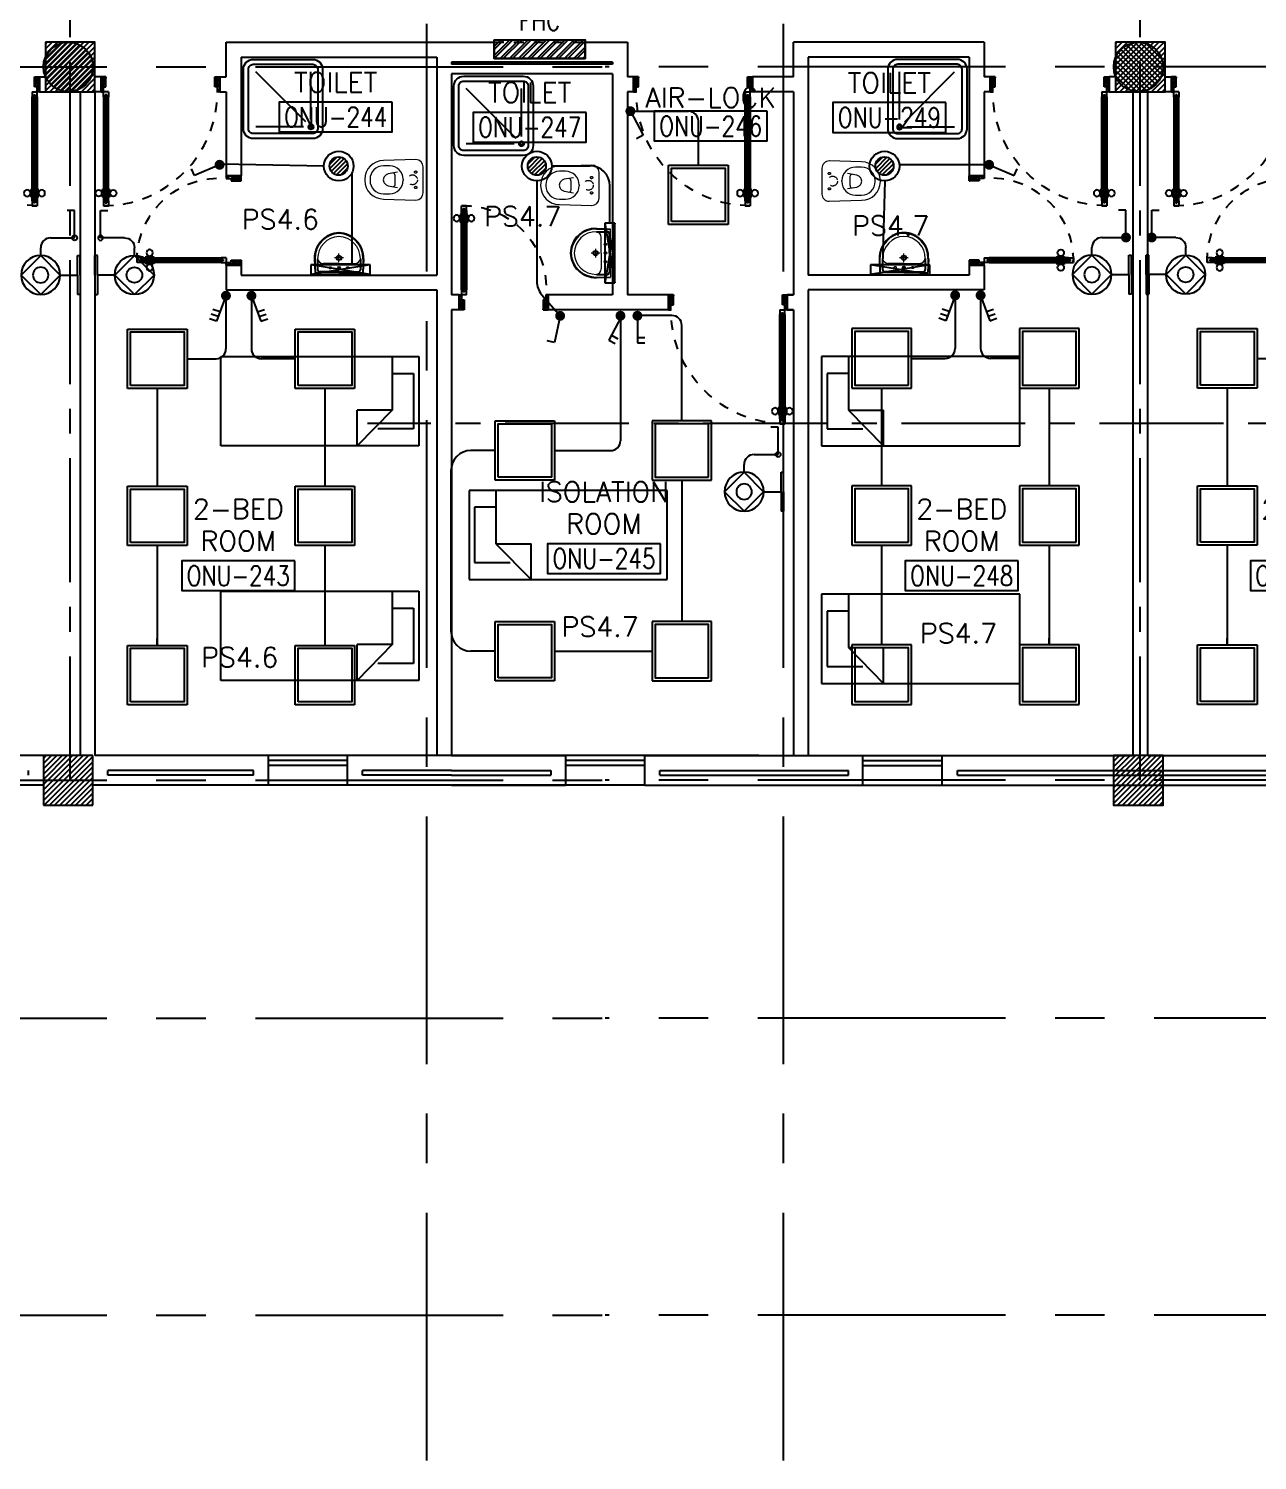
# Model space of a CAD drawing. Extents: x 0 to 92.9, y -1.3 to 78.2.
# Drawn here: x 18.38 to 30.79, y -1.33 to 13.13 of the extents above; entities that cross this region are included whole.
import ezdxf
from ezdxf.enums import TextEntityAlignment as Align

# ---------------------------------------------------------------- set-up
doc = ezdxf.new("R2010")
doc.units = 0
doc.header["$MEASUREMENT"] = 0
for name, pattern in [('CENTER', [2, 1.25, -0.25, 0.25, -0.25]), ('CENTERX2', [4, 2.5, -0.5, 0.5, -0.5]), ('DASHED', [0.75, 0.5, -0.25]), ('HIDDEN', [0.375, 0.25, -0.125]), ('HIDDEN2', [0.1875, 0.125, -0.0625])]:
    doc.linetypes.add(name, pattern=pattern)
doc.layers.get('0').update_dxf_attribs({"color": 11, "linetype": 'CONTINUOUS'})
for name, color, linetype in [('AXES', 11, 'CENTERX2'), ('AXES1', 11, 'CENTER'), ('COL', 11, 'CONTINUOUS'), ('DOOR', 11, 'CONTINUOUS'), ('E-CLINE', 2, 'CONTINUOUS'), ('E-LEGEND', 3, 'CONTINUOUS'), ('E-LITE', 4, 'CONTINUOUS'), ('E-SWITCH', 4, 'CONTINUOUS'), ('E-SWITCHS', 4, 'CONTINUOUS'), ('E-TEXT', 4, 'CONTINUOUS'), ('FHC', 11, 'CONTINUOUS'), ('FIX', 11, 'CONTINUOUS'), ('FUR', 11, 'CONTINUOUS'), ('HAT', 11, 'CONTINUOUS'), ('INSUL', 11, 'CONTINUOUS'), ('RM-BOX', 11, 'CONTINUOUS'), ('RM-NAME', 11, 'CONTINUOUS'), ('RM-NO', 11, 'CONTINUOUS'), ('WALL', 11, 'CONTINUOUS'), ('WIN', 11, 'CONTINUOUS')]:
    doc.layers.add(name, color=color, linetype=linetype)
doc.styles.add('ROMANS', font='ROMANS.shx', dxfattribs={"width": 0.6})

# ---------------------------------------------------------------- blocks, each defined once
blk = doc.blocks.new('1G1W')
for p, q in [((0, 0), (0.55, 0)), ((0.55, 0), (0.55, -0.15))]:
    blk.add_line(p, q)
at = {"const_width": 0.1}
blk.add_lwpolyline([(-0.05, 0, 1), (0.05, 0, 1)], format="xyb", close=True, dxfattribs=at)
blk = doc.blocks.new('L42')
at = {"layer": 'E-LITE'}
for p, q in [((0.3, 0.3), (-0.3, 0.3)), ((-0.3, 0.3), (-0.3, -0.3)), ((0.3, -0.3), (0.3, 0.3)), ((-0.3, -0.3), (0.3, -0.3))]:
    blk.add_line(p, q, dxfattribs=at)
at = {"layer": 'E-LITE', "color": 8}
blk.add_lwpolyline([(-0.27, 0.27), (-0.27, -0.27), (0.27, -0.27), (0.27, 0.27)], close=True, dxfattribs=at)
blk = doc.blocks.new('AH20A')
at = {"layer": 'FUR'}
for p, q in [((0, 0.5), (0, -0.5)), ((1, 0.5), (0, 0.5)), ((0.1358, 0.5), (0.1358, -0.0987)), ((1, -0.5), (1, 0.5)), ((0.1358, 0.3112), (0.0277, 0.3112)), ((0.0277, 0.3112), (0.0277, -0.3087)), ((0.1358, -0.0987), (0.3125, -0.5)), ((0.1358, -0.0987), (0.3125, -0.0987)), ((0.3125, -0.5), (0.3125, -0.0987)), ((0.0277, -0.3087), (0.2076, -0.3087)), ((0, -0.5), (1, -0.5))]:
    blk.add_line(p, q, dxfattribs=at)
blk = doc.blocks.new('DOOR100')
at = {"layer": 'DOOR', "color": 0, "linetype": 'ByBlock'}
for p, q in [((-76, 1251), (-76, 1301)), ((-76, 1301), (-26, 1301)), ((-26, 1301), (-76, 1301)), ((-26, 1251), (-26, 1301)), ((-92, 1206), (-92, 1141)), ((-83, 1206), (-92, 1206)), ((-83, 1129), (-83, 1219)), ((-76, 1219), (-83, 1219)), ((-83, 1206), (-83, 1141)), ((-59, 1251), (-76, 1251)), ((-59, 1251), (-59, 1271)), ((-43, 1271), (-59, 1271)), ((-43, 1251), (-43, 1271)), ((-26, 1251), (-43, 1251)), ((-26, 1219), (-19, 1219)), ((-19, 1129), (-19, 1219)), ((-19, 1206), (-19, 1141)), ((-19, 1206), (-10, 1206)), ((-10, 1206), (-10, 1141)), ((-83, 1141), (-92, 1141)), ((-76, 1129), (-83, 1129)), ((-26, 1129), (-19, 1129)), ((-19, 1141), (-10, 1141)), ((-1201, 0), (-1201, 150)), ((-1201, 150), (-1176, 150)), ((-1201, 150), (-1201, 0)), ((-1176, 150), (-1176, 100)), ((-76, 200), (-59, 200)), ((-76, 150), (-76, 200)), ((-76, 150), (-26, 150)), ((-59, 200), (-59, 180)), ((-59, 180), (-43, 180)), ((-43, 200), (-26, 200)), ((-43, 180), (-43, 200)), ((-26, 200), (-26, 150)), ((-1, 150), (-26, 150)), ((-26, 150), (-26, 100)), ((-1, 150), (-1, 0)), ((-1151, 0), (-1201, 0)), ((-1176, 100), (-1151, 100)), ((-1151, 100), (-1151, 0)), ((-51, 100), (-51, 0)), ((-26, 100), (-51, 100)), ((-51, 0), (-1, 0))]:
    blk.add_line(p, q, dxfattribs=at)
at = {"layer": 'DOOR', "linetype": 'ByBlock'}
for p, q in [((-76, 1251), (-76, 200)), ((-59, 200), (-59, 1251)), ((-43, 200), (-43, 1251)), ((-26, 200), (-26, 1251))]:
    blk.add_line(p, q, dxfattribs=at)
at = {"layer": 'DOOR', "color": 9, "linetype": 'ByBlock'}
for p, q in [((-1151, 0), (-1201, 114)), ((-1151, 0), (-1201, 40)), ((-1151, 0), (-1164, 100)), ((-51, 0), (-1, 114)), ((-51, 0), (-38, 100)), ((-51, 0), (-1, 40))]:
    blk.add_line(p, q, dxfattribs=at)
at = {"layer": 'DOOR', "color": 0, "linetype": 'ByBlock'}
for centre in [(-125, 1174), (22, 1174)]:
    blk.add_circle(centre, 32.4, dxfattribs=at)
at = {"layer": 'DOOR', "linetype": 'HIDDEN', "ltscale": 0.5}
blk.add_arc((-27, 152), 1149, 89.961, 180.0931, dxfattribs=at)
at = {"layer": 'DOOR', "color": 9, "linetype": 'ByBlock'}
for centre, radius, start, end in [((-1151, 0), 154, 103.7142, 108.8947), ((-51, 0), 154, 71.1053, 76.2858), ((-1151, 0), 134, 100.72, 111.8402), ((-1151, 0), 94.4, 90, 121.9818), ((-1151, 0), 74.4, 90, 132.2236), ((-1151, 0), 54.4, 90, 156.7926), ((-1151, 0), 34.4, 90, 180), ((-1151, 0), 14.4, 90, 180), ((-51, 0), 94.4, 58.0182, 90), ((-51, 0), 74.4, 47.7764, 90), ((-51, 0), 54.4, 23.2074, 90), ((-51, 0), 34.4, 0, 90), ((-51, 0), 14.4, 0, 90), ((-51, 0), 134, 68.1598, 79.28), ((-51, 0), 114, 64.0838, 77.3774)]:
    blk.add_arc(centre, radius, start, end, dxfattribs=at)
blk = doc.blocks.new('DOOR90')
at = {"layer": 'DOOR', "linetype": 'ByBlock'}
for p, q in [((0, 0), (-150, 0)), ((-200, -25), (-1000, -25)), ((-200, -42), (-1000, -42)), ((-200, -58), (-1000, -58)), ((-1000, -75), (-200, -75))]:
    blk.add_line(p, q, dxfattribs=at)
at = {"layer": 'DOOR', "color": 0, "linetype": 'ByBlock'}
for p, q in [((-150, 0), (-150, -25)), ((-150, 0), (0, 0)), ((0, -50), (0, 0)), ((-1050, -25), (-1050, -75)), ((-1050, -75), (-1050, -25)), ((-1000, -25), (-1050, -25)), ((-1000, -75), (-1050, -75)), ((-1020, -42), (-1020, -58)), ((-1000, -42), (-1020, -42)), ((-1000, -58), (-1020, -58)), ((-1000, -25), (-1000, -42)), ((-1000, -58), (-1000, -75)), ((-968, -25), (-968, -18)), ((-878, -18), (-968, -18)), ((-968, -75), (-968, -82)), ((-878, -82), (-968, -82)), ((-955, -18), (-955, -9)), ((-955, -9), (-890, -9)), ((-955, -18), (-890, -18)), ((-955, -82), (-955, -91)), ((-955, -82), (-890, -82)), ((-955, -91), (-890, -91)), ((-890, -18), (-890, -9)), ((-890, -82), (-890, -91)), ((-878, -25), (-878, -18)), ((-878, -75), (-878, -82)), ((-200, -42), (-200, -25)), ((-200, -25), (-150, -25)), ((-180, -42), (-200, -42)), ((-200, -75), (-200, -58)), ((-200, -58), (-180, -58)), ((-150, -75), (-200, -75)), ((-180, -58), (-180, -42)), ((-150, -75), (-150, -25)), ((-150, -25), (-100, -25)), ((-100, -25), (-100, -50)), ((-100, -50), (0, -50)), ((-100, -850), (0, -850)), ((-100, -875), (-100, -850)), ((0, -850), (0, -900)), ((-150, -900), (-150, -875)), ((-150, -875), (-100, -875)), ((0, -900), (-150, -900)), ((-150, -900), (0, -900))]:
    blk.add_line(p, q, dxfattribs=at)
at = {"layer": 'DOOR', "color": 9, "linetype": 'ByBlock'}
for p, q in [((0, -50), (-114, 0)), ((0, -50), (-40, 0)), ((0, -50), (-100, -37)), ((0, -850), (-114, -900)), ((0, -850), (-100, -863)), ((0, -850), (-40, -900))]:
    blk.add_line(p, q, dxfattribs=at)
at = {"layer": 'DOOR', "color": 0, "linetype": 'ByBlock'}
for centre in [(-923, 24), (-923, -124)]:
    blk.add_circle(centre, 32.4, dxfattribs=at)
at = {"layer": 'DOOR', "color": 9, "linetype": 'ByBlock'}
for centre, radius, start, end in [((0, -50), 74.4, 137.7764, 180), ((0, -50), 54.4, 113.2074, 180), ((0, -50), 154, 161.1053, 166.2858), ((0, -50), 134, 158.1598, 169.28), ((0, -50), 114, 154.0838, 167.3774), ((0, -50), 94.4, 148.0182, 180), ((0, -50), 34.4, 90, 180), ((0, -50), 14.4, 90, 180), ((0, -850), 94.4, 180, 211.9818), ((0, -850), 74.4, 180, 222.2236), ((0, -850), 54.4, 180, 246.7926), ((0, -850), 34.4, 180, 270), ((0, -850), 14.4, 180, 270), ((0, -850), 154, 193.7142, 198.8947), ((0, -850), 134, 190.72, 201.8402)]:
    blk.add_arc(centre, radius, start, end, dxfattribs=at)
at = {"layer": 'DOOR', "linetype": 'HIDDEN', "ltscale": 0.5}
blk.add_arc((-222, -50), 828, 178.2701, 275.003, dxfattribs=at)
blk = doc.blocks.new('RM1')
at = {"layer": 'RM-BOX'}
blk.add_lwpolyline([(570, -200), (-570, -200), (-570, -500), (570, -500)], close=True, dxfattribs=at)
at = {"layer": 'RM-NAME', "style": 'ROMANS'}
for tag, p in [('ROOMNAME1', (0, 324)), ('ROOMNAME2', (0, 0))]:
    blk.add_attdef(tag, text='', height=200, dxfattribs=at).set_placement(p, align=Align.MIDDLE)
at = {"layer": 'RM-NO', "style": 'ROMANS', "width": 0.8}
blk.add_attdef('ROOMNO', text='', height=200, dxfattribs=at).set_placement((0, -350), align=Align.MIDDLE)
blk = doc.blocks.new('LAV1')
at = {"layer": 'FIX', "linetype": 'ByBlock', "ltscale": 0.3}
for p, q in [((-280, 210), (-275, 50)), ((-245, 210), (-245, 85)), ((245, 210), (245, 85)), ((280, 210), (275, 50)), ((0, 60), (-220, 60)), ((0, 60), (220, 60))]:
    blk.add_line(p, q, dxfattribs=at)
at = {"layer": 'FIX', "linetype": 'Continuous', "lineweight": 20}
for p, q in [((-275, 210), (-275, 50)), ((275, 210), (275, 50)), ((0, 50), (-275, 50)), ((0, 50), (-252, 50)), ((0, 155), (-181, 155)), ((0, 155), (181, 155)), ((0, 50), (275, 50)), ((0, 50), (252, 50))]:
    blk.add_line(p, q, dxfattribs=at)
at = {"layer": 'FIX', "linetype": 'DASHED', "lineweight": 20, "ltscale": 0.05}
for p, q in [((50, 220), (-50, 220)), ((0, 170), (0, 270)), ((0, 170), (0, 270))]:
    blk.add_line(p, q, dxfattribs=at)
at = {"layer": 'FIX', "lineweight": 20}
for p, q in [((16, 107), (-15, 107)), ((0, 92), (0, 123))]:
    blk.add_line(p, q, dxfattribs=at)
for centre, radius in [((0, 220), 29.5), ((0, 220), 22.5), ((0, 107), 15.5)]:
    blk.add_circle(centre, radius, dxfattribs=at)
at = {"layer": 'FIX', "linetype": 'HIDDEN', "lineweight": 20, "ltscale": 0.05}
for centre in [(-100, 107), (100, 107)]:
    blk.add_circle(centre, 12.4, dxfattribs=at)
at = {"layer": 'FIX', "linetype": 'ByBlock', "ltscale": 0.3}
for centre, radius, start, end in [((7, 220), 287, 91.3776, 182.0064), ((-7, 220), 287, 357.9936, 88.6224), ((-220, 85), 24.9, 179.7021, 269.9486), ((220, 85), 24.9, 270.0514, 0.2979)]:
    blk.add_arc(centre, radius, start, end, dxfattribs=at)
at = {"layer": 'FIX', "linetype": 'Continuous', "lineweight": 20}
for centre, radius, start, end in [((8, 217), 283, 91.6988, 181.351), ((-8, 217), 283, 358.649, 88.3012), ((8, 212), 253, 91.7328, 180.4884), ((-8, 212), 253, 359.5116, 88.2672), ((-179, 222), 66.9, 190.2006, 268.0786), ((179, 222), 66.9, 271.9214, 349.7994)]:
    blk.add_arc(centre, radius, start, end, dxfattribs=at)
blk = doc.blocks.new('COL50')
at = {"layer": 'COL'}
blk.add_lwpolyline([(-250, 250), (-250, -250), (250, -250), (250, 250)], close=True, dxfattribs=at)
blk = doc.blocks.new('*X84')
at = {"color": 0}
for p, q in [((73379, 125458), (73871, 125950)), ((73379, 125511), (73818, 125950)), ((73379, 125564), (73765, 125950)), ((73379, 125617), (73712, 125950)), ((73379, 125670), (73659, 125950)), ((73379, 125723), (73606, 125950)), ((73379, 125776), (73553, 125950)), ((73379, 125829), (73500, 125950)), ((73379, 125882), (73447, 125950)), ((73379, 125935), (73394, 125950)), ((73424, 125450), (73879, 125905)), ((73477, 125450), (73879, 125852)), ((73530, 125450), (73879, 125799)), ((73583, 125450), (73879, 125746)), ((73636, 125450), (73879, 125692)), ((73690, 125450), (73879, 125639)), ((73743, 125450), (73879, 125586)), ((73796, 125450), (73879, 125533)), ((73849, 125450), (73879, 125480))]:
    blk.add_line(p, q, dxfattribs=at)
blk = doc.blocks.new('WC1')
at = {"layer": 'FIX', "lineweight": 20}
for p, q in [((-210, 204), (-538, 194)), ((-727, 5), (-727, -5)), ((-674, 5), (-674, -5)), ((-534, 24), (-540, 0)), ((-540, 0), (-534, -24)), ((-475, 141), (-538, 141)), ((-395, 76), (-490, 60)), ((-339, 5), (-339, -5)), ((-137, 0), (-137, 131)), ((-137, -131), (-137, 0)), ((-538, -141), (-475, -141)), ((-490, -60), (-395, -76)), ((-538, -194), (-210, -204)), ((-213, -204), (-210, -204))]:
    blk.add_line(p, q, dxfattribs=at)
at = {"layer": 'FIX', "linetype": 'Continuous', "lineweight": 20}
blk.add_line((-420, -47), (-420, 45), dxfattribs=at)
at = {"layer": 'FIX', "linetype": 'HIDDEN2', "lineweight": 20, "ltscale": 0.3}
blk.add_circle((-245, 0), 49.8, dxfattribs=at)
at = {"layer": 'FIX', "linetype": 'HIDDEN', "lineweight": 20, "ltscale": 0.05}
for centre in [(-213, 78), (-213, -77)]:
    blk.add_circle(centre, 11.6, dxfattribs=at)
at = {"layer": 'FIX', "lineweight": 20}
for centre, radius, start, end in [((-538, 5), 189, 90, 180), ((-210, 131), 73, 360, 90), ((-538, 5), 136, 90, 180), ((-473, -7), 68.2, 128.9242, 152.8468), ((-464, -18), 82, 108.496, 128.9242), ((-475, 5), 136, 360, 90), ((-538, -5), 189, 180, 270), ((-538, -5), 136, 180, 270), ((-473, 7), 68.2, 207.1532, 231.0758), ((-464, 18), 82, 231.0758, 251.504), ((-475, -5), 136, 270, 0), ((-210, -131), 73, 270, 0)]:
    blk.add_arc(centre, radius, start, end, dxfattribs=at)
at = {"layer": 'FIX', "linetype": 'Continuous', "lineweight": 20}
for centre, start, end in [((-443, 46), 357.6662, 91.6121), ((-442, -46), 268.3879, 2.3338)]:
    blk.add_arc(centre, 22.3, start, end, dxfattribs=at)
blk = doc.blocks.new('SHR1')
at = {"layer": 'FIX'}
for p, q in [((-196, 196), (-700, 700)), ((-143, 218), (-143, 700)), ((-218, 143), (-700, 143))]:
    blk.add_line(p, q, dxfattribs=at)
for points in [[(-825, 125), (-825, 725, -0.414214), (-725, 825), (-125, 825, -0.414214), (-25, 725), (-25, 125, -0.414214), (-125, 25), (-725, 25, -0.414214)], [(-775, 125), (-775, 725, -0.414214), (-725, 775), (-125, 775, -0.414214), (-75, 725), (-75, 125, -0.414214), (-125, 75), (-725, 75, -0.414214)]]:
    blk.add_lwpolyline(points, format="xyb", close=True, dxfattribs=at)
for radius in [25, 15]:
    blk.add_circle((-143, 143), radius, dxfattribs=at)
blk = doc.blocks.new('*X126')
at = {"color": 0}
for p, q in [((193089, 10708), (193542, 11161)), ((193089, 10761), (193488, 11161)), ((193089, 10814), (193435, 11161)), ((193089, 10867), (193382, 11161)), ((193089, 10920), (193329, 11161)), ((193089, 10973), (193276, 11161)), ((193089, 11026), (193223, 11161)), ((193089, 11079), (193170, 11161)), ((193089, 11132), (193117, 11161)), ((193095, 10661), (193589, 11155)), ((193148, 10661), (193589, 11102)), ((193201, 10661), (193589, 11049)), ((193254, 10661), (193589, 10996)), ((193307, 10661), (193589, 10943)), ((193360, 10661), (193589, 10890)), ((193413, 10661), (193589, 10837)), ((193466, 10661), (193589, 10784)), ((193519, 10661), (193589, 10731)), ((193572, 10661), (193589, 10678))]:
    blk.add_line(p, q, dxfattribs=at)
blk = doc.blocks.new('*X125')
at = {"color": 0}
for p, q in [((84179, 10675), (84665, 11161)), ((84179, 10729), (84612, 11161)), ((84179, 10782), (84559, 11161)), ((84179, 10835), (84506, 11161)), ((84179, 10888), (84453, 11161)), ((84179, 10941), (84400, 11161)), ((84179, 10994), (84347, 11161)), ((84179, 11047), (84294, 11161)), ((84179, 11100), (84240, 11161)), ((84179, 11153), (84187, 11161)), ((84218, 10661), (84679, 11122)), ((84271, 10661), (84679, 11069)), ((84324, 10661), (84679, 11016)), ((84377, 10661), (84679, 10963)), ((84430, 10661), (84679, 10910)), ((84483, 10661), (84679, 10857)), ((84536, 10661), (84679, 10804)), ((84589, 10661), (84679, 10751)), ((84642, 10661), (84679, 10698))]:
    blk.add_line(p, q, dxfattribs=at)
blk = doc.blocks.new('MR20')
at = {"layer": 'E-LITE'}
for p, q in [((-300, 100), (-300, 0)), ((-300, 100), (-300, 0)), ((-300, 0), (300, 0)), ((-300, 0), (300, 0)), ((-300, 0), (300, 0)), ((-300, 0), (-300, 0)), ((300, 0), (300, 100)), ((300, 0), (300, 100)), ((300, 0), (300, 0))]:
    blk.add_line(p, q, dxfattribs=at)
at = {"layer": 'E-LITE', "color": 3}
blk.add_line((300, 100), (-300, 100), dxfattribs=at)
at = {"layer": 'E-LITE', "color": 8}
for p, q in [((300, 0), (-300, 100)), ((300, 100), (-300, 0))]:
    blk.add_line(p, q, dxfattribs=at)
blk = doc.blocks.new('*X49')
at = {"color": 0}
for p, q in [((21548.527, 18540.142), (21548.801, 18540.415)), ((21548.529, 18539.966), (21548.977, 18540.414)), ((21548.584, 18539.845), (21549.098, 18540.359)), ((21548.672, 18539.756), (21549.187, 18540.271)), ((21548.793, 18539.7), (21549.243, 18540.15)), ((21548.966, 18539.696), (21549.246, 18539.977))]:
    blk.add_line(p, q, dxfattribs=at)
blk = doc.blocks.new('SPOT')
at = {"layer": 'E-LITE'}
for radius in [0.6, 0.369]:
    blk.add_circle((0, 0), radius, dxfattribs=at)
at = {"layer": 'E-LITE', "color": 8}
blk.add_blockref('*X49', (-21548.886, -18540.056), dxfattribs=at)
blk = doc.blocks.new('NL')
at = {"layer": 'E-LEGEND'}
blk.add_line((0, -193), (25, -193), dxfattribs=at)
at = {"layer": 'E-LITE'}
for p, q in [((0, 5), (0, 203)), ((25, 203), (0, 203)), ((25, 5), (25, 203)), ((0, 5), (0, -193)), ((25, 5), (25, -193))]:
    blk.add_line(p, q, dxfattribs=at)
at = {"layer": 'E-LITE', "color": 2}
blk.add_line((201, 5), (25, 5), dxfattribs=at)
at = {"layer": 'E-LITE', "color": 5}
blk.add_circle((398, 5), 198, dxfattribs=at)
at = {"layer": 'E-SWITCH', "color": 2}
for p, q in [((201, 5), (398, 203)), ((398, 203), (596, 5)), ((398, -193), (201, 5)), ((596, 5), (398, -193))]:
    blk.add_line(p, q, dxfattribs=at)
at = {"layer": 'E-SWITCH'}
blk.add_circle((398, 5), 78.5, dxfattribs=at)

msp = doc.modelspace()

# ---------------------------------------------------------------- hatches: boundary and pattern name
at = {"layer": 'FHC', "linetype": 'ByBlock', "ltscale": 0.3}
h = msp.add_hatch(dxfattribs=at)
h.set_pattern_fill('ANSI32', color=11, scale=0.175, style=0)
h.set_pattern_definition([(45, (-209.115216, -18.2284), (-0.046403883, 0.046403883), []), (45, (-209.08428, -18.2284), (-0.046403883, 0.046403883), [])])
h.paths.add_polyline_path([(24.001, 12.823), (24.001, 13.013), (23.081, 13.013), (23.081, 12.823)])
h.paths.add_polyline_path([(22.868, 12.401), (22.868, 12.822), (23.131, 12.822), (23.131, 12.401)], flags=9)
at = {"layer": 'HAT'}
h = msp.add_hatch(dxfattribs=at)
h.set_pattern_fill('ANSI31', color=256, scale=0.3, style=0)
h.set_pattern_definition([(45, (-42.45683, -30.89573), (-0.026516504, 0.026516504), [])])
h.paths.add_polyline_path([(18.533, 12.739), (18.783, 12.739), (18.783, 12.989, 0.414214)])
h.paths.add_polyline_path([(18.783, 12.989), (18.783, 12.739), (19.033, 12.739, 0.414214)])
h.paths.add_polyline_path([(19.033, 12.739), (18.783, 12.739), (18.783, 12.489, 0.414214)])
h.paths.add_polyline_path([(18.783, 12.739), (18.533, 12.739, 0.414214), (18.783, 12.489)])
h = msp.add_hatch(dxfattribs=at)
h.set_pattern_fill('ANSI31', color=256, scale=0.3, style=0)
h.set_pattern_definition([(135, (90.82487, -30.896837), (0.026516504, 0.026516504), [])])
h.paths.add_polyline_path([(29.835, 12.738), (29.585, 12.738), (29.585, 12.988, -0.414214)])
h.paths.add_polyline_path([(29.585, 12.988), (29.585, 12.738), (29.335, 12.738, -0.414214)])
h.paths.add_polyline_path([(29.335, 12.738), (29.585, 12.738), (29.585, 12.488, -0.414214)])
h.paths.add_polyline_path([(29.585, 12.738), (29.835, 12.738, -0.414214), (29.585, 12.488)])

# ---------------------------------------------------------------- linework, layer by layer
at = {"layer": 'AXES'}
for p, q in [((22.403, -1.327), (22.403, 77.486)), ((26.003, -1.327), (26.003, 77.486)), ((0.672, 12.738), (24.203, 12.738)), ((92.243, 12.738), (24.203, 12.738)), ((0.672, 5.538), (24.203, 5.538)), ((92.243, 5.538), (24.203, 5.538)), ((0.672, 3.138), (24.203, 3.138)), ((92.243, 3.138), (24.203, 3.138)), ((0.672, 0.138), (24.203, 0.138)), ((92.243, 0.138), (24.203, 0.138))]:
    msp.add_line(p, q, dxfattribs=at)
at = {"layer": 'AXES1'}
for p, q in [((29.603, 5.538), (29.603, 64.358)), ((18.803, 5.538), (18.803, 28.054)), ((82.443, 9.138), (21.803, 9.138))]:
    msp.add_line(p, q, dxfattribs=at)
at = {"layer": 'COL'}
for p, q in [((18.533, 5.788), (18.533, 5.288)), ((19.033, 5.788), (18.533, 5.788)), ((19.033, 5.288), (19.033, 5.788)), ((18.533, 5.288), (19.033, 5.288))]:
    msp.add_line(p, q, dxfattribs=at)
at = {"layer": 'E-CLINE', "color": 4, "linetype": 'ByBlock'}
for p, q in [((19.682, 9.493), (19.682, 8.507)), ((21.374, 9.493), (21.374, 8.507)), ((26.993, 9.497), (26.993, 8.511)), ((28.685, 9.497), (28.685, 8.511)), ((30.482, 9.497), (30.482, 8.511)), ((19.682, 7.907), (19.682, 6.9)), ((21.374, 7.907), (21.374, 6.9)), ((26.993, 7.911), (26.993, 6.904)), ((28.685, 7.911), (28.685, 6.904)), ((30.482, 7.911), (30.482, 6.904)), ((23.691, 6.842), (24.676, 6.842))]:
    msp.add_line(p, q, dxfattribs=at)
at = {"layer": 'E-CLINE', "color": 4}
for p, q in [((23.091, 8.866), (22.846, 8.866)), ((22.646, 8.666), (22.646, 7.042)), ((24.976, 8.566), (24.976, 7.142)), ((19.682, 6.9), (19.682, 6.968)), ((28.685, 6.904), (28.685, 6.972)), ((30.482, 6.904), (30.482, 6.972)), ((23.091, 6.842), (22.846, 6.842))]:
    msp.add_line(p, q, dxfattribs=at)
for centre, start, end in [((22.846, 8.666), 90, 180), ((22.846, 7.042), 180, 270)]:
    msp.add_arc(centre, 0.2, start, end, dxfattribs=at)
at = {"layer": 'E-LITE'}
for p, q in [((18.605, 11.013), (18.848, 11.013)), ((19.352, 11.013), (19.109, 11.013)), ((29.216, 11.017), (29.459, 11.017)), ((29.963, 11.017), (29.719, 11.017)), ((18.505, 10.835), (18.505, 10.913)), ((19.452, 10.835), (19.452, 10.913)), ((29.116, 10.839), (29.116, 10.917)), ((30.063, 10.839), (30.063, 10.917)), ((25.705, 8.826, -0.858), (25.948, 8.826, -0.858)), ((25.605, 8.649, -0.858), (25.605, 8.726, -0.858))]:
    msp.add_line(p, q, dxfattribs=at)
for centre, major_axis, start_param, end_param in [((18.605, 10.913), (-0.0707, 0.0707), -0.785398, 0.785398), ((29.216, 10.917), (0.0707, 0.0707), 0.785398, 2.356194), ((25.705, 8.726, -0.858), (-0.0707, 0.0707), -0.785398, 0.785398)]:
    msp.add_ellipse(centre, major_axis=major_axis, ratio=1, start_param=start_param, end_param=end_param, dxfattribs=at)
at = {"layer": 'E-LITE', "extrusion": (0, 0, -1)}
for centre, major_axis, start_param, end_param in [((19.352, 10.913), (0.0707, 0.0707), -0.785398, 0.785398), ((29.963, 10.917), (-0.0707, 0.0707), 0.785398, 2.356194)]:
    msp.add_ellipse(centre, major_axis=major_axis, ratio=1, start_param=start_param, end_param=end_param, dxfattribs=at)
at = {"layer": 'E-SWITCH', "color": 4}
for p, q in [((24.484, 12.291), (25.043, 12.291)), ((25.143, 11.748), (25.143, 12.191)), ((21.363, 11.737), (20.335, 11.757)), ((23.663, 11.74), (24.049, 11.74)), ((28.078, 11.751), (27.172, 11.751)), ((21.647, 11.672), (21.647, 10.742)), ((23.513, 11.588), (23.513, 10.573)), ((27.026, 11.588), (27.002, 10.742)), ((24.249, 11.16), (24.249, 11.54)), ((20.375, 10.429), (20.281, 10.171)), ((20.375, 10.429), (20.375, 9.893)), ((20.632, 10.429), (20.632, 9.893)), ((20.632, 10.429), (20.726, 10.171)), ((23.561, 10.442), (23.731, 10.245)), ((27.735, 10.433), (27.64, 10.175)), ((27.735, 10.433), (27.735, 9.897)), ((27.992, 10.433), (28.086, 10.175)), ((27.992, 10.433), (27.992, 9.897)), ((20.315, 10.265), (20.244, 10.29)), ((20.692, 10.265), (20.763, 10.29)), ((27.675, 10.269), (27.604, 10.294)), ((28.052, 10.269), (28.122, 10.294)), ((20.281, 10.171), (20.21, 10.197)), ((20.298, 10.218), (20.227, 10.243)), ((20.709, 10.218), (20.78, 10.243)), ((20.726, 10.171), (20.797, 10.197)), ((24.369, 10.224), (24.239, 9.982)), ((24.357, 10.227), (24.357, 8.966)), ((24.876, 10.229), (24.516, 10.229)), ((24.528, 10.227), (24.528, 9.952)), ((24.976, 9.166), (24.976, 10.129)), ((27.64, 10.175), (27.57, 10.201)), ((27.658, 10.222), (27.587, 10.247)), ((28.069, 10.222), (28.14, 10.247)), ((28.086, 10.175), (28.157, 10.201)), ((24.239, 9.982), (24.305, 9.946)), ((24.265, 10.031), (24.332, 9.995)), ((24.528, 10.008), (24.603, 10.008)), ((24.528, 9.952), (24.603, 9.952)), ((19.982, 9.793), (20.275, 9.793)), ((21.074, 9.793), (20.732, 9.793)), ((27.293, 9.797), (27.635, 9.797)), ((28.385, 9.797), (28.092, 9.797)), ((30.782, 9.797), (31.124, 9.797)), ((23.691, 8.866), (24.257, 8.866))]:
    msp.add_line(p, q, dxfattribs=at)
at = {"layer": 'E-SWITCH', "color": 4, "const_width": 0.05}
for points in [[(20.375, 10.454, 1), (20.375, 10.404, 1)], [(20.632, 10.454, -1), (20.632, 10.404, -1)], [(27.735, 10.458, 1), (27.735, 10.408, 1)], [(27.992, 10.458, -1), (27.992, 10.408, -1)], [(24.357, 10.252, -1), (24.357, 10.202, -1)], [(24.528, 10.252, -1), (24.528, 10.202, -1)]]:
    msp.add_lwpolyline(points, format="xyb", close=True, dxfattribs=at)
at = {"layer": 'E-SWITCH', "color": 4}
for centre, radius, start, end in [((25.043, 12.191), 0.1, 0, 90), ((24.049, 11.54), 0.2, 0, 90), ((23.713, 10.573), 0.2, 180, 220.7563), ((24.876, 10.129), 0.1, 0, 90), ((20.275, 9.893), 0.1, 270, 0), ((20.732, 9.893), 0.1, 180, 270), ((27.635, 9.897), 0.1, 270, 0), ((28.092, 9.897), 0.1, 180, 270), ((24.257, 8.966), 0.1, 270, 0)]:
    msp.add_arc(centre, radius, start, end, dxfattribs=at)
at = {"layer": 'FHC', "color": 250, "linetype": 'HIDDEN', "ltscale": 0.25}
msp.add_line((23.081, 12.988), (24.001, 12.988), dxfattribs=at)
at = {"layer": 'FHC', "linetype": 'ByBlock', "ltscale": 0.3}
msp.add_lwpolyline([(23.081, 13.013), (24.001, 13.013), (24.001, 12.823), (23.081, 12.823)], close=True, dxfattribs=at)
at = {"layer": 'INSUL'}
for p, q in [((18.383, 5.588), (18.383, 5.638)), ((20.653, 5.638), (19.183, 5.638)), ((19.183, 5.588), (19.183, 5.638)), ((20.653, 5.588), (20.653, 5.638)), ((21.753, 5.588), (21.753, 5.638)), ((22.653, 5.638), (21.753, 5.638)), ((21.753, 5.588), (21.753, 5.638)), ((22.653, 5.638), (23.653, 5.638)), ((23.657, 5.588), (23.657, 5.638)), ((23.657, 5.588), (23.657, 5.638)), ((24.753, 5.638), (25.753, 5.638)), ((24.753, 5.588), (24.753, 5.638)), ((25.753, 5.638), (26.657, 5.638)), ((26.657, 5.588), (26.657, 5.638)), ((27.757, 5.638), (31.453, 5.638)), ((27.757, 5.588), (27.757, 5.638)), ((20.653, 5.588), (19.183, 5.588)), ((22.653, 5.588), (21.753, 5.588)), ((22.653, 5.588), (23.653, 5.588)), ((24.753, 5.588), (25.753, 5.588)), ((25.753, 5.588), (26.657, 5.588)), ((26.257, 5.588), (26.657, 5.588)), ((27.757, 5.588), (31.453, 5.588))]:
    msp.add_line(p, q, dxfattribs=at)
at = {"layer": 'WALL'}
for p, q in [((20.378, 12.638), (20.378, 12.988)), ((20.378, 12.988), (23.081, 12.988)), ((23.081, 12.988), (23.081, 12.823)), ((24.001, 12.823), (24.001, 12.988)), ((24.001, 12.988), (24.428, 12.988)), ((24.428, 12.988), (24.428, 12.638)), ((24.428, 12.988), (24.428, 12.638)), ((28.028, 12.988), (26.103, 12.988)), ((26.103, 12.638), (26.103, 12.988)), ((28.028, 12.988), (28.028, 12.638)), ((20.528, 12.838), (20.528, 11.638)), ((22.503, 12.838), (22.503, 10.638)), ((22.653, 12.788), (22.653, 12.768)), ((24.278, 12.788), (22.653, 12.788)), ((24.278, 12.768), (22.653, 12.768)), ((23.081, 12.823), (24.001, 12.823)), ((24.278, 12.788), (24.278, 12.768)), ((26.253, 12.838), (26.253, 10.638)), ((27.878, 12.838), (27.878, 11.638)), ((18.493, 12.638), (18.553, 12.638)), ((18.493, 12.638), (18.493, 12.488)), ((19.114, 12.638), (19.053, 12.638)), ((19.114, 12.638), (19.114, 12.488)), ((20.314, 12.638), (20.314, 12.488)), ((20.314, 12.638), (20.378, 12.638)), ((24.278, 12.668), (22.653, 12.668)), ((22.653, 12.668), (22.653, 10.438)), ((24.278, 12.668), (24.278, 10.438)), ((24.491, 12.638), (24.428, 12.638)), ((24.491, 12.638), (24.428, 12.638)), ((24.491, 12.638), (24.491, 12.488)), ((24.491, 12.638), (24.491, 12.488)), ((26.103, 12.638), (25.691, 12.638)), ((25.691, 12.638), (25.691, 12.488)), ((25.691, 12.638), (25.691, 12.488)), ((28.091, 12.638), (28.028, 12.638)), ((28.091, 12.638), (28.091, 12.488)), ((29.291, 12.638), (29.291, 12.488)), ((29.916, 12.638), (29.916, 12.488)), ((18.493, 12.488), (18.553, 12.488)), ((18.903, 12.488), (18.903, 5.788)), ((19.053, 12.488), (19.053, 5.788)), ((19.114, 12.488), (19.053, 12.488)), ((20.314, 12.488), (20.378, 12.488)), ((20.378, 12.488), (20.378, 11.638)), ((22.503, 12.488), (22.503, 10.638)), ((24.428, 12.488), (24.428, 10.438)), ((24.491, 12.488), (24.428, 12.488)), ((24.491, 12.488), (24.428, 12.488)), ((26.103, 12.488), (25.691, 12.488)), ((26.103, 12.488), (26.103, 10.438)), ((28.028, 12.488), (28.028, 11.638)), ((28.091, 12.488), (28.028, 12.488)), ((29.528, 12.488), (29.528, 5.788)), ((29.678, 12.488), (29.678, 5.788)), ((22.653, 12.318), (22.653, 10.438)), ((20.378, 10.738), (20.378, 10.488)), ((20.528, 10.738), (20.528, 10.638)), ((27.878, 10.738), (27.878, 10.638)), ((28.028, 10.738), (28.028, 10.488)), ((22.503, 10.488), (22.503, 5.788)), ((22.728, 10.438), (22.728, 10.288)), ((23.628, 10.438), (23.628, 10.288)), ((23.628, 10.288), (23.628, 10.434)), ((26.041, 10.438), (26.103, 10.438)), ((26.253, 10.488), (26.253, 5.788)), ((22.653, 10.288), (22.653, 5.788)), ((26.041, 10.288), (26.103, 10.288)), ((26.103, 10.288), (26.103, 5.788)), ((18.903, 5.788), (16.803, 5.788)), ((20.803, 5.788), (19.053, 5.788)), ((20.803, 5.488), (20.803, 5.788)), ((21.603, 5.488), (21.603, 5.788)), ((22.653, 5.788), (21.603, 5.788)), ((21.603, 5.488), (21.603, 5.788)), ((22.653, 5.788), (23.803, 5.788)), ((22.653, 5.788), (23.803, 5.788)), ((23.807, 5.788), (22.657, 5.788)), ((23.804, 5.488), (23.804, 5.788)), ((24.603, 5.788), (25.753, 5.788)), ((24.603, 5.488), (24.603, 5.788)), ((24.603, 5.488), (24.603, 5.788)), ((24.603, 5.788), (25.753, 5.788)), ((25.753, 5.788), (24.603, 5.788)), ((25.753, 5.788), (26.803, 5.788)), ((26.803, 5.488), (26.803, 5.788)), ((26.803, 5.488), (26.803, 5.788)), ((27.603, 5.788), (29.528, 5.788)), ((27.603, 5.488), (27.603, 5.788)), ((29.682, 5.788), (31.603, 5.788)), ((18.533, 5.488), (16.803, 5.488)), ((20.803, 5.488), (19.033, 5.488)), ((22.653, 5.488), (21.603, 5.488)), ((22.653, 5.488), (23.803, 5.488)), ((22.653, 5.488), (23.803, 5.488)), ((23.807, 5.488), (22.657, 5.488)), ((24.603, 5.488), (25.753, 5.488)), ((25.753, 5.488), (26.803, 5.488)), ((26.257, 5.488), (26.803, 5.488)), ((27.603, 5.488), (31.603, 5.488))]:
    msp.add_line(p, q, dxfattribs=at)
at = {"layer": 'WALL', "linetype": 'ByBlock'}
for p, q in [((20.528, 12.838), (22.503, 12.838)), ((21.296, 12.838), (22.153, 12.838)), ((27.878, 12.838), (26.253, 12.838)), ((29.353, 12.638), (29.291, 12.638)), ((29.853, 12.638), (29.916, 12.638)), ((29.291, 12.488), (29.353, 12.488)), ((29.916, 12.488), (29.853, 12.488)), ((20.378, 11.638), (20.528, 11.638)), ((28.028, 11.638), (27.878, 11.638)), ((20.378, 10.738), (20.528, 10.738)), ((28.028, 10.738), (27.878, 10.738)), ((20.528, 10.638), (22.503, 10.638)), ((21.296, 10.638), (22.503, 10.638)), ((27.878, 10.638), (26.253, 10.638)), ((20.378, 10.488), (22.503, 10.488)), ((21.296, 10.488), (22.503, 10.488)), ((22.728, 10.438), (22.653, 10.438)), ((22.728, 10.438), (22.653, 10.438)), ((24.278, 10.438), (23.628, 10.438)), ((24.278, 10.438), (23.628, 10.438)), ((24.841, 10.438), (24.428, 10.438)), ((24.841, 10.438), (24.841, 10.288)), ((24.841, 10.438), (24.841, 10.288)), ((26.103, 10.438), (26.041, 10.438)), ((26.041, 10.438), (26.041, 10.288)), ((26.041, 10.438), (26.041, 10.438)), ((26.041, 10.438), (26.041, 10.288)), ((28.028, 10.488), (26.253, 10.488)), ((22.728, 10.288), (22.653, 10.288)), ((22.728, 10.288), (22.653, 10.288)), ((24.841, 10.288), (23.628, 10.288)), ((26.103, 10.288), (26.041, 10.288)), ((26.041, 10.288), (26.041, 10.288))]:
    msp.add_line(p, q, dxfattribs=at)
at = {"layer": 'WALL'}
for centre in [(18.783, 12.739), (29.585, 12.738)]:
    msp.add_circle(centre, 0.25, dxfattribs=at)
at = {"layer": 'WIN'}
for p, q in [((21.603, 5.788), (20.803, 5.788)), ((21.603, 5.788), (21.296, 5.788)), ((24.603, 5.788), (23.803, 5.788)), ((26.803, 5.788), (27.603, 5.788)), ((21.603, 5.738), (20.803, 5.738)), ((21.603, 5.688), (20.803, 5.688)), ((21.603, 5.738), (21.296, 5.738)), ((21.603, 5.688), (21.296, 5.688)), ((24.603, 5.738), (23.803, 5.738)), ((24.603, 5.688), (23.803, 5.688)), ((24.603, 5.688), (23.803, 5.688)), ((26.803, 5.738), (27.603, 5.738)), ((26.803, 5.688), (27.603, 5.688)), ((21.603, 5.488), (20.803, 5.488)), ((21.603, 5.488), (21.296, 5.488)), ((24.603, 5.488), (23.803, 5.488)), ((26.803, 5.488), (27.603, 5.488))]:
    msp.add_line(p, q, dxfattribs=at)

# ---------------------------------------------------------------- block references
at = {"layer": 'COL', "zscale": 0.001}
for p, xscale, yscale in [((18.803, 12.738), 0.001000000003841706, 0.000999999996565748), ((18.803, 12.738), 0.001000000003841706, 0.000999999996565748), ((29.603, 12.738), 0.001000000003841706, 0.000999999996565748), ((29.603, 12.738), 0.001000000003841706, 0.000999999996565748), ((29.583, 5.538), 0.001000000047497451, 0.0009999999892897904)]:
    msp.add_blockref('COL50', p, dxfattribs=dict(at, xscale=xscale, yscale=yscale))
at = {"layer": 'DOOR', "color": 0, "linetype": 'Continuous', "yscale": 0.000999999996565748, "zscale": 0.001, "rotation": 180}
for p, xscale in [((18.494, 12.638), -0.001000000003841706), ((19.113, 12.638), 0.001000000003841706)]:
    msp.add_blockref('DOOR100', p, dxfattribs=dict(at, xscale=xscale))
at = {"layer": 'DOOR', "color": 0, "linetype": 'ByBlock', "yscale": 0.000999999996565748, "zscale": 0.001}
for name, p, xscale, rotation in [('DOOR100', (25.691, 12.638), -0.001000000003841706, 180), ('DOOR100', (29.291, 12.638), -0.001000000003841706, 180), ('DOOR100', (29.916, 12.638), 0.001000000003841706, 180), ('DOOR90', (20.528, 10.738), -0.001000000003841706, 180), ('DOOR90', (27.878, 10.738), 0.001000000003841706, 180), ('DOOR90', (31.328, 10.738), -0.001000000003841706, 180), ('DOOR90', (22.728, 10.288), -0.000999999996565748, 90), ('DOOR100', (26.042, 10.438), -0.001000000003841706, 180)]:
    msp.add_blockref(name, p, dxfattribs=dict(at, xscale=xscale, rotation=rotation))
at = {"layer": 'E-LITE', "color": 4, "xscale": 0.25, "yscale": 0.25, "zscale": 0.25, "rotation": 180}
for p in [(21.513, 11.738), (23.513, 11.738), (27.022, 11.738)]:
    msp.add_blockref('SPOT', p, dxfattribs=at)
at = {"layer": 'E-LITE', "color": 4, "xscale": -1, "rotation": 180}
for p in [(25.143, 11.448), (19.682, 9.793), (21.374, 9.793), (30.482, 9.797), (23.391, 8.866), (19.682, 8.207), (21.374, 8.207), (30.482, 8.211), (23.391, 6.842), (19.682, 6.6), (21.374, 6.6), (30.482, 6.604)]:
    msp.add_blockref('L42', p, dxfattribs=at)
at = {"layer": 'E-LITE', "extrusion": (0, 0, -1), "xscale": 0.4999999946448952, "zscale": -0.5, "rotation": 90}
for p, yscale in [((-18.848, 11.013), 0.5000000019208528), ((-29.459, 11.017), 0.4999999946448952), ((-25.948, 8.826, 0.858), 0.5000000019208528)]:
    msp.add_blockref('1G1W', p, dxfattribs=dict(at, yscale=yscale))
at = {"layer": 'E-LITE', "xscale": 0.4999999946448952, "zscale": 0.5, "rotation": 90}
for p, yscale in [((19.109, 11.013), 0.5000000019208528), ((29.719, 11.017), 0.4999999946448952)]:
    msp.add_blockref('1G1W', p, dxfattribs=dict(at, yscale=yscale))
at = {"layer": 'E-LITE', "extrusion": (0, 0, -1), "yscale": 0.0009999999892897904, "zscale": -0.001}
for p, xscale in [((-29.514, 10.637), 0.0009999999892897904), ((-18.903, 10.633), 0.001000000003841706), ((-26.003, 8.446, 0.858), 0.001000000003841706)]:
    msp.add_blockref('NL', p, dxfattribs=dict(at, xscale=xscale))
at = {"layer": 'E-LITE', "yscale": 0.0009999999892897904, "zscale": 0.001}
for p, xscale in [((29.664, 10.637), 0.0009999999892897904), ((19.053, 10.633), 0.001000000003841706)]:
    msp.add_blockref('NL', p, dxfattribs=dict(at, xscale=xscale))
at = {"layer": 'E-LITE', "color": 4, "rotation": 180}
for p in [(26.993, 9.797), (28.685, 9.797), (24.976, 8.866), (26.993, 8.211), (28.685, 8.211), (24.976, 6.842), (26.993, 6.604), (28.685, 6.604)]:
    msp.add_blockref('L42', p, dxfattribs=at)
at = {"layer": 'E-SWITCH', "color": 4, "yscale": 0.5, "zscale": 0.5}
for p, xscale, rotation in [((24.457, 12.292), 0.5000000000041961, 298.0024158279908), ((20.311, 11.751), 0.5000000000007923, 203.4568232736933), ((28.078, 11.751), -0.5000000000007923, 156.5431767263067), ((23.748, 10.226), 0.5000000000007923, 258.0347436740817)]:
    msp.add_blockref('1G1W', p, dxfattribs=dict(at, xscale=xscale, rotation=rotation))
at = {"layer": 'E-SWITCHS', "color": 4, "xscale": 0.0009999999892897904, "yscale": 0.0009999999892897904, "zscale": 0.001, "rotation": 90}
msp.add_blockref('MR20', (24.299, 10.86), dxfattribs=at)
at = {"layer": 'E-SWITCHS', "color": 4, "xscale": 0.0009999999892897904, "yscale": 0.0009999999892897904, "zscale": 0.001}
for p in [(21.531, 10.642), (27.18, 10.642)]:
    msp.add_blockref('MR20', p, dxfattribs=at)
at = {"layer": 'FIX'}
for name, p, xscale, yscale, zscale in [('SHR1', (21.376, 11.99), 0.001000000003841706, 0.000999999996565748, 0.001), ('SHR1', (27.03, 11.99), -0.001000000003841706, 0.000999999996565748, 0.001), ('SHR1', (23.501, 11.82), 0.001000000003841706, 0.000999999996565748, 0.001), ('WC1', (22.503, 11.599), 0.001000000003841706, 0.000999999996565748, 0.001), ('WC1', (24.278, 11.544), 0.001000000003841706, 0.000999999996565748, 0.001), ('LAV1', (21.516, 10.617), 0.0008800000068731606, 0.000879999999597203, 0.00087999999978), ('LAV1', (27.218, 10.619), 0.0008800000068731606, 0.000879999999597203, 0.00087999999978), ('AH20A', (22.323, 9.364), -2, 0.9000000000014552, 2), ('AH20A', (26.387, 9.364), 2, 0.9000000000014552, 2), ('AH20A', (22.829, 8.014), 2, 0.9000000000014552, 2), ('AH20A', (22.323, 6.996), -2, 0.9000000000014552, 2), ('AH20A', (26.387, 6.966), 2, 0.9000000000014552, 2)]:
    msp.add_blockref(name, p, dxfattribs=dict(at, xscale=xscale, yscale=yscale, zscale=zscale))
for name, p, xscale, yscale, zscale, rotation in [('WC1', (26.253, 11.586), 0.001000000003841706, 0.000999999996565748, 0.001, 180), ('LAV1', (24.299, 10.86), 0.000879999999597203, 0.000879999999597203, 0.0008800000000000001, 90)]:
    msp.add_blockref(name, p, dxfattribs=dict(at, xscale=xscale, yscale=yscale, zscale=zscale, rotation=rotation))
at = {"layer": 'HAT', "zscale": 0.001}
for name, p, xscale, yscale in [('*X84', (-54.826, -112.962), 0.001000000003841706, 0.000999999996565748), ('*X84', (-44.026, -112.962), 0.001000000003841706, 0.000999999996565748), ('*X126', (-174.555, -5.373), 0.001000000047497451, 0.0009999999892897904), ('*X125', (-54.846, -5.373), 0.001000000047497451, 0.0009999999892897904)]:
    msp.add_blockref(name, p, dxfattribs=dict(at, xscale=xscale, yscale=yscale))
at = {"layer": 'RM-NO', "xscale": 0.001000000003841706, "yscale": 0.000999999996565748, "zscale": 0.001}
for p, values in [((21.482, 12.583), {'ROOMNO': 'ONU-244', 'ROOMNAME2': 'TOILET'}), ((23.44, 12.48), {'ROOMNO': 'ONU-247', 'ROOMNAME2': 'TOILET'}), ((27.071, 12.578), {'ROOMNO': 'ONU-249', 'ROOMNAME2': 'TOILET'}), ((24.19, 8.126), {'ROOMNO': 'ONU-245', 'ROOMNAME2': 'ROOM', 'ROOMNAME1': 'ISOLATION'}), ((20.499, 7.953), {'ROOMNO': 'ONU-243', 'ROOMNAME2': 'ROOM', 'ROOMNAME1': '2-BED'}), ((27.801, 7.953), {'ROOMNO': 'ONU-248', 'ROOMNAME2': 'ROOM', 'ROOMNAME1': '2-BED'}), ((31.285, 7.953), {'ROOMNO': 'ONU-250', 'ROOMNAME2': 'ROOM', 'ROOMNAME1': '2-BED'})]:
    msp.add_blockref('RM1', p, dxfattribs=at).add_auto_attribs(values)
at = {"layer": 'RM-NO'}
ref = msp.add_blockref('RM1', (25.268, 12.491), dxfattribs=dict(at, xscale=0.001000000003841706, yscale=0.000999999996565748, zscale=0.001))
ref.add_attrib('ROOMNO', 'ONU-246', dxfattribs={"height": 0.2, "style": 'ROMANS', "width": 0.8}).set_placement((25.268, 12.141), align=Align.MIDDLE)
ref.add_attrib('ROOMNAME2', 'AIR-LOCK', dxfattribs={"layer": 'RM-NAME', "height": 0.2, "style": 'ROMANS'}).set_placement((25.268, 12.429), align=Align.MIDDLE)

# ---------------------------------------------------------------- texts
at = {"layer": 'E-TEXT', "color": 4, "style": 'ROMANS'}
for s, p in [('PS4.6', (20.534, 11.1)), ('PS4.7', (22.98, 11.13)), ('PS4.7', (26.694, 11.036)), ('PS4.7', (23.761, 6.988)), ('PS4.7', (27.378, 6.922)), ('PS4.6', (20.123, 6.68))]:
    msp.add_text(s, height=0.2, dxfattribs=at).set_placement(p)
at = {"layer": 'FHC', "style": 'ROMANS', "width": 0.8}
msp.add_text('FHC', height=0.2, dxfattribs=at).set_placement((23.332, 13.107))

doc.saveas('drawing.dxf')
